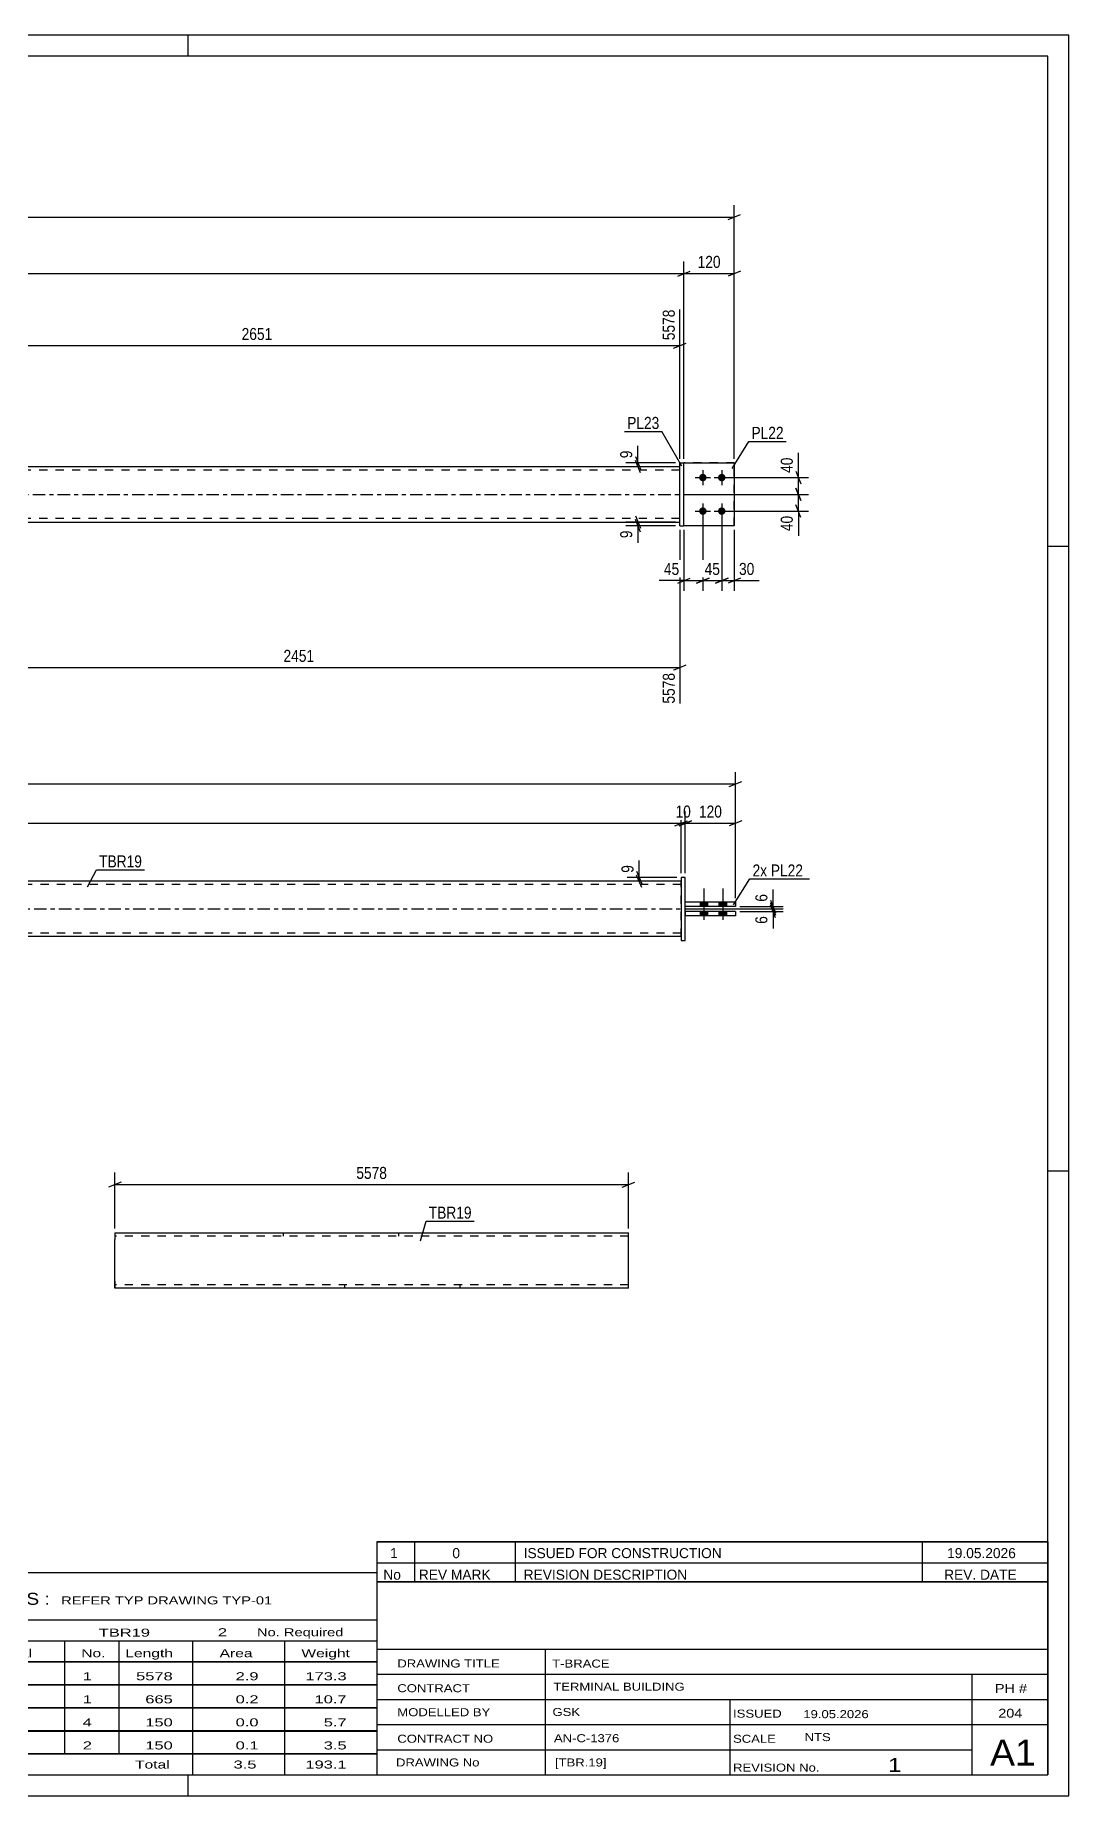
# Model space of a CAD drawing. Header units: millimetres. Extents: x 0 to 594, y 0 to 420.
# Drawn here: x 347.5 to 594, y 0 to 420 of the extents above; entities that cross this region are included whole.
import ezdxf

# ---------------------------------------------------------------- set-up
doc = ezdxf.new("R2010")
doc.units = ezdxf.units.MM
doc.linetypes.add('DXK_LINE_DOT2', pattern=[3.9198, 1.9599, -1.9599])
doc.linetypes.add('DXK_LINE_DOT3', pattern=[5.9187, 2.979, -0.9799, 0.9799, -0.9799])
doc.styles.add('Arial Narrow', font='ARIALN.TTF', dxfattribs={"height": 0.2})

# ---------------------------------------------------------------- blocks, each defined once
blk = doc.blocks.new('Unknown-489684574-1163')
at = {"color": 5, "linetype": 'Continuous'}
for p, q in [((594, 420), (0, 420)), ((384, 415), (384, 420)), ((594, 0), (594, 420)), ((589, 415), (5, 415)), ((589, 5), (589, 415)), ((594, 298), (589, 298)), ((594, 149), (589, 149)), ((5, 5), (589, 5)), ((384, 0), (384, 5)), ((0, 0), (594, 0))]:
    blk.add_line(p, q, dxfattribs=at)
blk = doc.blocks.new('Unknown-489684574-10025')
at = {"color": 7, "linetype": 'Continuous'}
for p, q in [((429, 51.05), (429, 5)), ((429, 51.05), (589, 51.05)), ((589, 51), (589, 5)), ((429, 35), (589, 35)), ((469.14, 35), (469.14, 5)), ((429, 29), (589, 29)), ((571, 5.05), (571, 29.05)), ((429, 23), (589, 23)), ((513.14, 23), (513.14, 5)), ((429, 17), (589, 17)), ((429, 11), (571, 11)), ((429, 5), (589, 5))]:
    blk.add_line(p, q, dxfattribs=at)
at = {"color": 7, "style": 'Arial Narrow'}
for s, height, width, p in [('DRAWING TITLE', 1.9089, 1.425378, (433.88, 30.61)), ('T-BRACE', 1.909, 1.425378, (470.81, 30.59)), ('CONTRACT', 1.909, 1.425378, (433.88, 24.71)), ('TERMINAL BUILDING', 1.9089, 1.425378, (471.06, 25.07)), ('MODELLED BY', 1.9089, 1.425378, (433.88, 18.98)), ('GSK', 1.909, 1.425378, (470.88, 19.04)), ('ISSUED', 1.909, 1.425378, (513.94, 18.64)), ('19.05.2026', 1.909, 1.425378, (530.69, 18.52)), ('CONTRACT NO', 1.9089, 1.425378, (433.88, 12.66)), ('AN-C-1376', 1.909, 1.425378, (471.23, 12.78)), ('SCALE', 1.909, 1.425378, (513.94, 12.65)), ('A1', 6.204, 1.25, (575.24, 7.2)), ('DRAWING No', 1.909, 1.425378, (433.56, 7)), ('[TBR.19]', 1.909, 1.425378, (471.46, 6.99)), ('1', 3.34, 1.5, (550.91, 5.68)), ('REVISION No.', 1.9089, 1.425378, (513.94, 5.77))]:
    blk.add_text(s, height=height, dxfattribs=dict(at, width=width)).set_placement(p)
at = {"color": 7, "linetype": 'Continuous', "style": 'Arial Narrow'}
for s, height, width, p in [('PH #', 2.1, 1.42538, (576.4, 24.55)), ('204', 2.1, 1.42538, (577.19, 18.65)), ('NTS', 1.909, 1.425378, (531, 13.05))]:
    blk.add_text(s, height=height, dxfattribs=dict(at, width=width)).set_placement(p)
blk = doc.blocks.new('Unknown-489684574-10026')
at = {"color": 7, "linetype": 'Continuous'}
for p, q in [((429, 60.55), (589, 60.55)), ((589, 60.55), (429, 60.55)), ((429, 60.55), (429, 55.55)), ((438, 60.55), (438, 55.55)), ((462, 60.55), (462, 55.55)), ((559, 60.55), (559, 55.55)), ((589, 60.55), (589, 55.55)), ((429, 55.55), (589, 55.55)), ((429, 55.55), (429, 51.05)), ((429, 55.55), (589, 55.55)), ((438, 55.55), (438, 51.05)), ((462, 55.55), (462, 51.05)), ((559, 55.55), (559, 51.05)), ((589, 55.55), (589, 51.05)), ((589, 51.05), (429, 51.05))]:
    blk.add_line(p, q, dxfattribs=at)
at = {"color": 7, "linetype": 'Continuous', "style": 'Arial Narrow'}
for s, height, width, p in [('1', 2.39, 1.196471, (432.16, 56.7)), ('0', 2.39, 1.196471, (447, 56.7)), ('ISSUED FOR CONSTRUCTION', 2.3861, 1.196471, (464, 56.7)), ('19.05.2026', 2.386, 1.196471, (565, 56.7)), ('No', 2.386, 1.2, (430.54, 51.55)), ('REV MARK', 2.386, 1.2, (439, 51.55)), ('REVISION DESCRIPTION', 2.3861, 1.2, (464, 51.55)), ('REV. DATE', 2.386, 1.2, (564.28, 51.55))]:
    blk.add_text(s, height=height, dxfattribs=dict(at, width=width)).set_placement(p)
blk = doc.blocks.new('Unknown-489684574-10027')
at = {"color": 7, "linetype": 'Continuous'}
for p, q in [((269, 53.25), (429, 53.25)), ((269, 42), (269, 53.25)), ((429, 53.25), (429, 42)), ((269, 42), (429, 42)), ((269, 42), (269, 37)), ((429, 42), (429, 37)), ((269, 37), (429, 37)), ((269, 37), (269, 32)), ((293, 37), (293, 32)), ((328.5, 37), (328.5, 32)), ((354.5, 37), (354.5, 32)), ((367.5, 37), (367.5, 32)), ((385, 37), (385, 32)), ((407, 37), (407, 32)), ((429, 37), (429, 32)), ((269, 32), (429, 32)), ((269, 31.95), (269, 26.55)), ((269, 31.95), (429, 31.95)), ((293, 32), (293, 26.5)), ((328.5, 32), (328.5, 26.5)), ((354.5, 32), (354.5, 26.5)), ((367.5, 32), (367.5, 26.5)), ((385, 32), (385, 26.5)), ((407, 32), (407, 26.5)), ((429, 31.95), (429, 26.55)), ((269, 26.55), (429, 26.55)), ((269, 26.45), (269, 21.05)), ((269, 26.45), (429, 26.45)), ((293, 26.5), (293, 21)), ((328.5, 26.5), (328.5, 21)), ((354.5, 26.5), (354.5, 21)), ((367.5, 26.5), (367.5, 21)), ((385, 26.5), (385, 21)), ((407, 26.5), (407, 21)), ((429, 26.45), (429, 21.05)), ((269, 21.05), (429, 21.05)), ((293, 21), (293, 15.5)), ((328.5, 21), (328.5, 15.5)), ((354.5, 21), (354.5, 15.5)), ((367.5, 21), (367.5, 15.5)), ((385, 21), (385, 15.5)), ((407, 21), (407, 15.5)), ((269, 20.95), (269, 15.55)), ((269, 20.95), (429, 20.95)), ((429, 20.95), (429, 15.55)), ((269, 15.55), (429, 15.55)), ((269, 15.45), (269, 10.05)), ((269, 15.45), (429, 15.45)), ((293, 15.5), (293, 10)), ((328.5, 15.5), (328.5, 10)), ((354.5, 15.5), (354.5, 10)), ((367.5, 15.5), (367.5, 10)), ((385, 15.5), (385, 10)), ((407, 15.5), (407, 10)), ((429, 15.45), (429, 10.05)), ((269, 10.05), (429, 10.05)), ((269, 10), (429, 10)), ((269, 10), (269, 5)), ((385, 10), (385, 5)), ((407, 10), (407, 5)), ((429, 10), (429, 5)), ((269, 5), (429, 5))]:
    blk.add_line(p, q, dxfattribs=at)
at = {"color": 7, "style": 'Arial Narrow'}
for s, height, width, p in [('GENERAL NOTES & WELD DETAILS :', 2.8633, 1.4, (270.15, 45.56)), ('REFER TYP DRAWING TYP-01', 1.9089, 1.6, (353.7, 45.66)), ("MATERIAL LIST FOR ASSEMBLY MK'D", 1.9089, 1.6, (270.15, 38.06)), ('TBR19', 1.909, 1.794707, (362.68, 37.97)), ('2', 1.91, 1.794707, (391.08, 38.06)), ('No. Required', 1.9089, 1.6, (400.41, 38.06)), ('Mark', 1.909, 1.7, (270.34, 33)), ('Profile', 1.909, 1.7, (303.41, 33)), ('Material', 1.909, 1.7, (333.54, 33.06)), ('No.', 1.909, 1.7, (358.5, 33.06)), ('Length', 1.909, 1.7, (369, 33.06)), ('Area', 1.909, 1.7, (391.5, 33.06)), ('Weight', 1.909, 1.7, (411, 33.06))]:
    blk.add_text(s, height=height, dxfattribs=dict(at, width=width)).set_placement(p)
at = {"color": 7, "linetype": 'Continuous', "style": 'Arial Narrow'}
for s, height, width, p in [('TBR19', 1.909, 1.794707, (270.5, 27.56)), ('SHS132*8', 1.909, 1.794707, (295, 27.56)), ('E350', 1.909, 1.794707, (334.74, 27.56)), ('1', 1.91, 1.794707, (358.86, 27.56)), ('5578', 1.909, 1.794707, (371.58, 27.56)), ('2.9', 1.909, 1.794707, (395.32, 27.56)), ('173.3', 1.909, 1.794707, (411.96, 27.56)), ('PL52', 1.909, 1.794707, (270.5, 22.06)), ('PL12*170', 1.909, 1.794707, (295, 22.06)), ('E350', 1.909, 1.794707, (334.74, 22.06)), ('1', 1.91, 1.794707, (358.86, 22.06)), ('665', 1.909, 1.794707, (373.77, 22.06)), ('0.2', 1.909, 1.794707, (395.32, 22.06)), ('10.7', 1.909, 1.794707, (414.14, 22.06)), ('PL22', 1.909, 1.794707, (270.5, 16.56)), ('PL10*120', 1.909, 1.794707, (295, 16.56)), ('E350', 1.909, 1.794707, (334.74, 16.56)), ('4', 1.91, 1.794707, (358.86, 16.56)), ('150', 1.909, 1.794707, (373.77, 16.56)), ('0.0', 1.909, 1.794707, (395.32, 16.56)), ('5.7', 1.909, 1.794707, (416.33, 16.56)), ('PL23', 1.909, 1.794707, (270.5, 11.06)), ('PL10*150', 1.909, 1.794707, (295, 11.06)), ('E350', 1.909, 1.794707, (334.74, 11.06)), ('2', 1.91, 1.794707, (358.86, 11.06)), ('150', 1.909, 1.794707, (373.77, 11.06)), ('0.1', 1.909, 1.794707, (395.32, 11.06)), ('3.5', 1.909, 1.794707, (416.33, 11.06)), ('Total', 1.909, 1.7, (371.33, 6.5)), ('3.5', 1.909, 1.794707, (394.83, 6.5)), ('193.1', 1.909, 1.794707, (411.96, 6.5))]:
    blk.add_text(s, height=height, dxfattribs=dict(at, width=width)).set_placement(p)
blk = doc.blocks.new('Part-489684574-5057 - 1883')
at = {"color": 2, "linetype": 'Continuous'}
for p, q in [((514.55, 210.96), (502.55, 210.96)), ((502.55, 210.96), (502.55, 209.96)), ((514.55, 210.96), (514.55, 209.96)), ((514.55, 209.96), (502.55, 209.96))]:
    blk.add_line(p, q, dxfattribs=at)
blk = doc.blocks.new('Part-489684574-5058 - 1883')
at = {"color": 2, "linetype": 'Continuous'}
for p, q in [((514.55, 213.16), (502.55, 213.16)), ((502.55, 212.16), (502.55, 213.16)), ((514.55, 212.16), (502.55, 212.16)), ((514.55, 213.16), (514.55, 212.16))]:
    blk.add_line(p, q, dxfattribs=at)
blk = doc.blocks.new('Part-489684574-5059 - 1883')
at = {"color": 2, "linetype": 'Continuous'}
for p, q in [((501.55, 219.06), (501.55, 204.06)), ((502.55, 219.06), (501.55, 219.06)), ((502.55, 204.06), (502.55, 219.06)), ((501.55, 204.06), (502.55, 204.06))]:
    blk.add_line(p, q, dxfattribs=at)
blk = doc.blocks.new('Part-489684574-5064 - 1883')
at = {"linetype": 'Continuous'}
blk.add_hatch(color=2, dxfattribs=at).paths.add_polyline_path([(117.5, 204.96), (116.7, 206.36), (118.3, 206.36)])
at = {"color": 2, "linetype": 'Continuous'}
for p, q in [((175.5, 218.16), (87.5, 218.16)), ((413.45, 218.16), (175.6, 218.16)), ((501.55, 218.16), (413.55, 218.16)), ((288.12, 212.26), (315.66, 212.26)), ((288.12, 212.26), (288.12, 210.86)), ((315.66, 210.86), (288.12, 210.86)), ((300.93, 212.26), (300.93, 212.16)), ((300.93, 210.86), (300.93, 210.96)), ((315.66, 212.26), (315.66, 212.16)), ((315.66, 210.86), (315.66, 210.96)), ((117.5, 204.96), (116.7, 206.36)), ((116.7, 206.36), (118.3, 206.36)), ((118.3, 206.36), (117.5, 204.96)), ((175.5, 204.96), (87.5, 204.96)), ((413.45, 204.96), (175.6, 204.96)), ((501.55, 204.96), (413.55, 204.96))]:
    blk.add_line(p, q, dxfattribs=at)
at = {"color": 7, "linetype": 'DXK_LINE_DOT2'}
for p, q in [((87.5, 218.16), (87.5, 204.96)), ((175.5, 217.36), (87.5, 217.36)), ((413.45, 217.36), (175.6, 217.36)), ((501.55, 217.36), (413.55, 217.36)), ((501.55, 204.96), (501.55, 218.16)), ((273.39, 210.86), (273.39, 212.26)), ((288.12, 212.26), (273.39, 212.26)), ((288.12, 210.86), (273.39, 210.86)), ((300.93, 212.26), (300.93, 212.26)), ((300.93, 210.96), (300.93, 212.16)), ((315.66, 212.16), (315.66, 210.96)), ((175.5, 205.76), (87.5, 205.76)), ((413.45, 205.76), (175.6, 205.76)), ((501.55, 205.76), (413.55, 205.76))]:
    blk.add_line(p, q, dxfattribs=at)
at = {"color": 7, "linetype": 'DXK_LINE_DOT3'}
for p, q in [((77.5, 211.56), (175.5, 211.56)), ((175.6, 211.56), (413.45, 211.56)), ((413.55, 211.56), (511.55, 211.56))]:
    blk.add_line(p, q, dxfattribs=at)
at = {"color": 2, "linetype": 'Continuous'}
blk.add_circle((117.5, 205.86), 1, dxfattribs=at)
blk = doc.blocks.new('Bolt-489684574-5065 - 1883')
at = {"linetype": 'Continuous'}
for points in [[(507.95, 213.16), (506.15, 213.16), (506.15, 212.16), (507.95, 212.16)], [(507.95, 213.16), (506.15, 213.16), (506.15, 212.16), (507.95, 212.16)], [(507.95, 210.96), (506.15, 210.96), (506.15, 209.96), (507.95, 209.96)], [(507.95, 210.96), (506.15, 210.96), (506.15, 209.96), (507.95, 209.96)], [(512.45, 213.16), (510.65, 213.16), (510.65, 212.16), (512.45, 212.16)], [(512.45, 213.16), (510.65, 213.16), (510.65, 212.16), (512.45, 212.16)], [(512.45, 210.96), (510.65, 210.96), (510.65, 209.96), (512.45, 209.96)], [(512.45, 210.96), (510.65, 210.96), (510.65, 209.96), (512.45, 209.96)]]:
    blk.add_hatch(color=1, dxfattribs=at).paths.add_polyline_path(points)
at = {"color": 1, "linetype": 'Continuous'}
for p, q in [((507.05, 208.96), (507.05, 216.46)), ((507.05, 208.96), (507.05, 216.46)), ((511.55, 208.96), (511.55, 216.46)), ((511.55, 208.96), (511.55, 216.46)), ((506.15, 212.16), (506.15, 213.16)), ((506.15, 212.16), (506.15, 213.16)), ((506.15, 209.96), (506.15, 210.96)), ((506.15, 209.96), (506.15, 210.96)), ((507.95, 212.16), (507.95, 213.16)), ((507.95, 212.16), (507.95, 213.16)), ((507.95, 209.96), (507.95, 210.96)), ((507.95, 209.96), (507.95, 210.96)), ((510.65, 212.16), (510.65, 213.16)), ((510.65, 212.16), (510.65, 213.16)), ((510.65, 209.96), (510.65, 210.96)), ((510.65, 209.96), (510.65, 210.96)), ((512.45, 212.16), (512.45, 213.16)), ((512.45, 212.16), (512.45, 213.16)), ((512.45, 209.96), (512.45, 210.96)), ((512.45, 209.96), (512.45, 210.96))]:
    blk.add_line(p, q, dxfattribs=at)
blk = doc.blocks.new('Part-489684574-5077 - 2114')
at = {"color": 7, "linetype": 'DXK_LINE_DOT2'}
for p, q in [((514.24, 317.97), (502.24, 317.97)), ((502.24, 302.97), (502.24, 317.97)), ((514.24, 302.97), (514.24, 317.97)), ((514.24, 302.97), (502.24, 302.97))]:
    blk.add_line(p, q, dxfattribs=at)
blk = doc.blocks.new('Part-489684574-5078 - 2114')
at = {"color": 2, "linetype": 'Continuous'}
for p, q in [((502.24, 317.97), (514.24, 317.97)), ((514.24, 317.97), (514.24, 302.97)), ((514.24, 302.97), (502.24, 302.97))]:
    blk.add_line(p, q, dxfattribs=at)
at = {"color": 7, "linetype": 'DXK_LINE_DOT2'}
blk.add_line((502.24, 302.97), (502.24, 317.97), dxfattribs=at)
blk = doc.blocks.new('Part-489684574-5079 - 2114')
at = {"color": 2, "linetype": 'Continuous'}
for p, q in [((501.24, 302.97), (501.24, 317.97)), ((501.24, 317.97), (502.24, 317.97)), ((502.24, 302.97), (502.24, 317.97)), ((501.24, 302.97), (502.24, 302.97))]:
    blk.add_line(p, q, dxfattribs=at)
blk = doc.blocks.new('Part-489684574-5084 - 2114')
at = {"linetype": 'Continuous'}
blk.add_hatch(color=2, dxfattribs=at).paths.add_polyline_path([(117.19, 310.47), (116.39, 311.87), (117.99, 311.87)])
at = {"color": 2, "linetype": 'Continuous'}
for p, q in [((175.19, 317.07), (87.19, 317.07)), ((413.14, 317.07), (175.29, 317.07)), ((501.24, 317.07), (413.24, 317.07)), ((117.19, 310.47), (116.39, 311.87)), ((116.39, 311.87), (117.99, 311.87)), ((117.99, 311.87), (117.19, 310.47)), ((87.19, 303.87), (175.19, 303.87)), ((175.29, 303.87), (413.14, 303.87)), ((413.24, 303.87), (501.24, 303.87))]:
    blk.add_line(p, q, dxfattribs=at)
at = {"color": 7, "linetype": 'DXK_LINE_DOT2'}
for p, q in [((87.19, 317.07), (87.19, 303.87)), ((175.19, 316.27), (87.19, 316.27)), ((413.14, 316.27), (175.29, 316.27)), ((273.07, 317.07), (273.07, 316.27)), ((300.62, 317.07), (300.62, 316.27)), ((501.24, 316.27), (413.24, 316.27)), ((501.24, 303.87), (501.24, 317.07)), ((175.19, 304.67), (87.19, 304.67)), ((413.14, 304.67), (175.29, 304.67)), ((287.8, 303.87), (287.8, 304.67)), ((315.35, 303.87), (315.35, 304.67)), ((501.24, 304.67), (413.24, 304.67))]:
    blk.add_line(p, q, dxfattribs=at)
at = {"color": 7, "linetype": 'DXK_LINE_DOT3'}
for p, q in [((77.19, 310.47), (175.19, 310.47)), ((175.29, 310.47), (413.14, 310.47)), ((413.24, 310.47), (511.24, 310.47))]:
    blk.add_line(p, q, dxfattribs=at)
at = {"color": 2, "linetype": 'Continuous'}
blk.add_circle((117.19, 311.37), 1, dxfattribs=at)
blk = doc.blocks.new('Bolt-489684574-5085 - 2114')
at = {"linetype": 'Continuous'}
for points in [[(506.74, 315.37, -1), (506.74, 313.57, -1)], [(511.24, 315.37, -1), (511.24, 313.57, -1)], [(506.74, 307.37, -1), (506.74, 305.57, -1)], [(511.24, 307.37, -1), (511.24, 305.57, -1)]]:
    blk.add_hatch(color=1, dxfattribs=at).paths.add_polyline_path(points)
at = {"color": 1, "linetype": 'Continuous'}
for p, q in [((506.74, 316.27), (506.74, 312.67)), ((511.24, 316.27), (511.24, 312.67)), ((504.94, 314.47), (508.54, 314.47)), ((509.44, 314.47), (513.04, 314.47)), ((506.74, 308.27), (506.74, 304.67)), ((511.24, 308.27), (511.24, 304.67)), ((504.94, 306.47), (508.54, 306.47)), ((509.44, 306.47), (513.04, 306.47))]:
    blk.add_line(p, q, dxfattribs=at)
blk = doc.blocks.new('Part-489684574-9229 - 9228')
at = {"color": 2, "linetype": 'Continuous'}
for p, q in [((366.52, 134.33), (366.52, 132.73)), ((366.52, 134.33), (386.52, 134.33)), ((366.52, 122.73), (366.52, 132.73)), ((386.62, 134.33), (468.9, 134.33)), ((469, 134.33), (489, 134.33)), ((489, 121.13), (489, 134.33)), ((366.52, 121.13), (366.52, 122.73)), ((386.52, 121.13), (366.52, 121.13)), ((468.9, 121.13), (386.62, 121.13)), ((489, 121.13), (469, 121.13))]:
    blk.add_line(p, q, dxfattribs=at)
at = {"color": 7, "linetype": 'DXK_LINE_DOT2'}
for p, q in [((366.52, 134.33), (366.52, 132.73)), ((386.52, 133.53), (366.52, 133.53)), ((468.9, 133.53), (386.62, 133.53)), ((406.62, 134.33), (406.62, 133.53)), ((434.17, 134.33), (434.17, 133.53)), ((489, 133.53), (469, 133.53)), ((366.52, 122.73), (366.52, 121.26)), ((386.52, 121.93), (366.52, 121.93)), ((468.9, 121.93), (386.62, 121.93)), ((421.35, 121.13), (421.35, 121.93)), ((448.9, 121.13), (448.9, 121.93)), ((489, 121.93), (469, 121.93))]:
    blk.add_line(p, q, dxfattribs=at)
blk = doc.blocks.new('StraightDimension-489684574-2042 - 1883')
at = {"color": 7, "linetype": 'Continuous'}
for p, q in [((502.55, 211.56), (525.87, 211.56)), ((515.55, 210.96), (525.87, 210.96)), ((522.87, 213.06), (524.07, 210.06)), ((524.07, 209.46), (522.87, 212.46)), ((523.47, 210.96), (523.47, 211.56))]:
    blk.add_line(p, q, dxfattribs=at)
at = {"color": 0}
blk.add_wipeout([(522.72, 210.44), (518.52, 210.44), (518.52, 207.41), (522.72, 207.41)], dxfattribs=at)
at = {"color": 7, "linetype": 'Continuous'}
blk.add_line((523.47, 210.96), (523.47, 206.89), dxfattribs=at)
blk.add_line((523.47, 210.96), (523.47, 206.89), dxfattribs=at)
at = {"color": 3, "style": 'Arial Narrow'}
blk.add_text('6', height=2.86, rotation=90.0002, dxfattribs=at).set_placement((522.12, 208.01))
blk = doc.blocks.new('StraightDimension-489684574-1978 - 1883')
at = {"color": 7, "linetype": 'Continuous'}
for p, q in [((89, 232.61), (86, 231.41)), ((87.5, 220.06), (87.5, 234.86)), ((87.5, 232.01), (501.55, 232.01)), ((500.05, 231.41), (503.05, 232.61)), ((501.55, 220.06), (501.55, 234.86))]:
    blk.add_line(p, q, dxfattribs=at)
at = {"color": 0}
blk.add_wipeout([(298.78, 232.76), (298.78, 236.96), (290.27, 236.96), (290.27, 232.76)], dxfattribs=at)
at = {"color": 3, "style": 'Arial Narrow'}
blk.add_text('5578', height=2.863, dxfattribs=at).set_placement((290.87, 233.36))
blk = doc.blocks.new('StraightDimension-489684574-1986 - 1883')
at = {"color": 7, "linetype": 'Continuous'}
for p, q in [((500.05, 231.41), (503.05, 232.61)), ((504.05, 232.61), (501.05, 231.41)), ((501.55, 220.06), (501.55, 234.86)), ((501.55, 232.01), (502.55, 232.01)), ((502.55, 220.06), (502.55, 234.86))]:
    blk.add_line(p, q, dxfattribs=at)
at = {"color": 0}
blk.add_wipeout([(504.48, 232.76), (504.48, 236.96), (499.62, 236.96), (499.62, 232.76)], dxfattribs=at)
at = {"color": 3, "style": 'Arial Narrow'}
blk.add_text('10', height=2.863, dxfattribs=at).set_placement((500.22, 233.36))
blk = doc.blocks.new('StraightDimension-489684574-1937 - 1883')
at = {"color": 7, "linetype": 'Continuous'}
for p, q in [((74.5, 214.16), (74.5, 244.23)), ((514.55, 214.16), (514.55, 244.23)), ((76, 241.98), (73, 240.78)), ((74.5, 241.38), (514.55, 241.38)), ((513.05, 240.78), (516.05, 241.98))]:
    blk.add_line(p, q, dxfattribs=at)
at = {"color": 0}
blk.add_wipeout([(298.78, 242.13), (298.78, 246.33), (290.27, 246.33), (290.27, 242.13)], dxfattribs=at)
at = {"color": 3, "style": 'Arial Narrow'}
blk.add_text('5838', height=2.863, dxfattribs=at).set_placement((290.87, 242.73))
blk = doc.blocks.new('StraightDimension-489684574-1995 - 1883')
at = {"color": 7, "linetype": 'Continuous'}
for p, q in [((501.05, 231.41), (504.05, 232.61)), ((502.55, 220.06), (502.55, 234.86)), ((502.55, 232.01), (514.55, 232.01)), ((516.05, 232.61), (513.05, 231.41)), ((514.55, 214.16), (514.55, 234.86))]:
    blk.add_line(p, q, dxfattribs=at)
at = {"color": 0}
blk.add_wipeout([(511.89, 232.76), (511.89, 236.96), (505.21, 236.96), (505.21, 232.76)], dxfattribs=at)
at = {"color": 3, "style": 'Arial Narrow'}
blk.add_text('120', height=2.863, dxfattribs=at).set_placement((505.81, 233.36))
blk = doc.blocks.new('StraightDimension-489684574-2006 - 1883')
at = {"color": 7, "linetype": 'Continuous'}
for p, q in [((500.55, 219.06), (488.7, 219.06)), ((490.95, 220.56), (492.15, 217.56)), ((492.15, 216.66), (490.95, 219.66)), ((491.55, 218.16), (491.55, 219.06)), ((500.55, 218.16), (488.7, 218.16))]:
    blk.add_line(p, q, dxfattribs=at)
at = {"color": 0}
blk.add_wipeout([(490.8, 222.62), (486.6, 222.62), (486.6, 219.59), (490.8, 219.59)], dxfattribs=at)
at = {"color": 7, "linetype": 'Continuous'}
blk.add_line((491.55, 219.06), (491.55, 223.14), dxfattribs=at)
blk.add_line((491.55, 219.06), (491.55, 223.14), dxfattribs=at)
at = {"color": 3, "style": 'Arial Narrow'}
blk.add_text('9', height=2.86, rotation=90.0002, dxfattribs=at).set_placement((490.2, 220.19))
blk = doc.blocks.new('StraightDimension-489684574-2055 - 1883')
at = {"color": 7, "linetype": 'Continuous'}
for p, q in [((502.55, 211.56), (525.87, 211.56)), ((515.55, 212.16), (525.87, 212.16)), ((522.87, 213.66), (524.07, 210.66)), ((524.07, 210.06), (522.87, 213.06)), ((523.47, 211.56), (523.47, 212.16))]:
    blk.add_line(p, q, dxfattribs=at)
at = {"color": 0}
blk.add_wipeout([(522.72, 215.72), (518.52, 215.72), (518.52, 212.69), (522.72, 212.69)], dxfattribs=at)
at = {"color": 7, "linetype": 'Continuous'}
blk.add_line((523.47, 212.16), (523.47, 216.24), dxfattribs=at)
blk.add_line((523.47, 212.16), (523.47, 216.24), dxfattribs=at)
at = {"color": 3, "style": 'Arial Narrow'}
blk.add_text('6', height=2.86, rotation=90.0002, dxfattribs=at).set_placement((522.12, 213.29))
blk = doc.blocks.new('StraightDimension-489684574-2468 - 2114')
at = {"color": 7, "linetype": 'Continuous'}
for p, q in [((74.19, 318.97), (74.19, 379.46)), ((514.24, 318.97), (514.24, 379.46)), ((75.69, 377.21), (72.69, 376.01)), ((74.19, 376.61), (514.24, 376.61)), ((512.74, 376.01), (515.74, 377.21))]:
    blk.add_line(p, q, dxfattribs=at)
at = {"color": 0}
blk.add_wipeout([(298.47, 377.36), (298.47, 381.56), (289.96, 381.56), (289.96, 377.36)], dxfattribs=at)
at = {"color": 3, "style": 'Arial Narrow'}
blk.add_text('5838', height=2.863, dxfattribs=at).set_placement((290.56, 377.96))
blk = doc.blocks.new('StraightDimension-489684574-2421 - 2114')
at = {"color": 7, "linetype": 'Continuous'}
for p, q in [((299.57, 318.07), (299.57, 354.56)), ((501.24, 318.97), (501.24, 354.56)), ((301.07, 346.54), (298.07, 345.34)), ((299.57, 345.94), (501.24, 345.94)), ((499.74, 345.34), (502.74, 346.54))]:
    blk.add_line(p, q, dxfattribs=at)
at = {"color": 0, "linetype": 'Continuous'}
blk.add_wipeout([(500.64, 355.16), (496.44, 355.16), (496.44, 346.64), (500.64, 346.64)], dxfattribs=at)
at = {"color": 0}
blk.add_wipeout([(404.66, 346.69), (404.66, 350.89), (396.15, 350.89), (396.15, 346.69)], dxfattribs=at)
at = {"color": 3, "linetype": 'Continuous', "style": 'Arial Narrow'}
blk.add_text('5578', height=2.863, rotation=90.0002, dxfattribs=at).set_placement((500.04, 347.24))
at = {"color": 3, "style": 'Arial Narrow'}
blk.add_text('2651', height=2.863, dxfattribs=at).set_placement((396.75, 347.29))
blk = doc.blocks.new('StraightDimension-489684574-2357 - 2114')
at = {"color": 7, "linetype": 'Continuous'}
for p, q in [((501.24, 301.97), (501.24, 260.55)), ((319.56, 293.36), (319.56, 260.55)), ((321.06, 269.76), (318.06, 268.56)), ((319.56, 269.16), (501.24, 269.16)), ((499.74, 268.56), (502.74, 269.76))]:
    blk.add_line(p, q, dxfattribs=at)
at = {"color": 0}
blk.add_wipeout([(414.65, 269.91), (414.65, 274.11), (406.14, 274.11), (406.14, 269.91)], dxfattribs=at)
at = {"color": 0, "linetype": 'Continuous'}
blk.add_wipeout([(500.64, 268.46), (496.44, 268.46), (496.44, 259.95), (500.64, 259.95)], dxfattribs=at)
at = {"color": 3, "style": 'Arial Narrow'}
blk.add_text('2451', height=2.863, dxfattribs=at).set_placement((406.74, 270.51))
at = {"color": 3, "linetype": 'Continuous', "style": 'Arial Narrow'}
blk.add_text('5578', height=2.863, rotation=90.0002, dxfattribs=at).set_placement((500.04, 260.55))
blk = doc.blocks.new('StraightDimension-489684574-2510 - 2114')
at = {"color": 7, "linetype": 'Continuous'}
for p, q in [((86.19, 318.97), (86.19, 365.99)), ((502.24, 318.97), (502.24, 365.99)), ((87.69, 363.74), (84.69, 362.54)), ((86.19, 363.14), (502.24, 363.14)), ((500.74, 362.54), (503.74, 363.74))]:
    blk.add_line(p, q, dxfattribs=at)
at = {"color": 0}
blk.add_wipeout([(298.47, 363.89), (298.47, 368.09), (289.96, 368.09), (289.96, 363.89)], dxfattribs=at)
at = {"color": 3, "style": 'Arial Narrow'}
blk.add_text('5598', height=2.863, dxfattribs=at).set_placement((290.56, 364.49))
blk = doc.blocks.new('StraightDimension-489684574-2166 - 2114')
at = {"color": 7, "linetype": 'Continuous'}
for p, q in [((490.64, 319.47), (491.84, 316.47)), ((500.24, 317.97), (488.39, 317.97)), ((500.24, 317.07), (488.39, 317.07)), ((491.84, 315.57), (490.64, 318.57)), ((491.24, 317.07), (491.24, 317.97))]:
    blk.add_line(p, q, dxfattribs=at)
at = {"color": 0}
blk.add_wipeout([(490.49, 321.52), (486.29, 321.52), (486.29, 318.49), (490.49, 318.49)], dxfattribs=at)
at = {"color": 7, "linetype": 'Continuous'}
blk.add_line((491.24, 317.97), (491.24, 322.05), dxfattribs=at)
blk.add_line((491.24, 317.97), (491.24, 322.05), dxfattribs=at)
at = {"color": 3, "style": 'Arial Narrow'}
blk.add_text('9', height=2.86, rotation=90.0002, dxfattribs=at).set_placement((489.89, 319.09))
blk = doc.blocks.new('StraightDimension-489684574-2173 - 2114')
at = {"color": 7, "linetype": 'Continuous'}
for p, q in [((500.24, 303.87), (488.39, 303.87)), ((500.24, 302.97), (488.39, 302.97)), ((490.64, 305.37), (491.84, 302.37)), ((491.84, 301.47), (490.64, 304.47)), ((491.24, 302.97), (491.24, 303.87))]:
    blk.add_line(p, q, dxfattribs=at)
at = {"color": 0}
blk.add_wipeout([(490.49, 302.44), (486.29, 302.44), (486.29, 299.42), (490.49, 299.42)], dxfattribs=at)
at = {"color": 7, "linetype": 'Continuous'}
blk.add_line((491.24, 302.97), (491.24, 298.89), dxfattribs=at)
blk.add_line((491.24, 302.97), (491.24, 298.89), dxfattribs=at)
at = {"color": 3, "style": 'Arial Narrow'}
blk.add_text('9', height=2.86, rotation=90.0002, dxfattribs=at).set_placement((489.89, 300.02))
blk = doc.blocks.new('StraightDimension-489684574-2314 - 2114')
at = {"color": 7, "linetype": 'Continuous'}
for p, q in [((528.93, 311.97), (530.13, 308.97)), ((502.24, 310.47), (531.93, 310.47)), ((530.13, 304.97), (528.93, 307.97)), ((529.53, 306.47), (529.53, 310.47)), ((512.24, 306.47), (531.93, 306.47))]:
    blk.add_line(p, q, dxfattribs=at)
at = {"color": 0}
blk.add_wipeout([(528.78, 305.94), (524.58, 305.94), (524.58, 301.09), (528.78, 301.09)], dxfattribs=at)
at = {"color": 7, "linetype": 'Continuous'}
blk.add_line((529.53, 306.47), (529.53, 300.56), dxfattribs=at)
blk.add_line((529.53, 306.47), (529.53, 300.56), dxfattribs=at)
at = {"color": 3, "style": 'Arial Narrow'}
blk.add_text('40', height=2.863, rotation=90.0002, dxfattribs=at).set_placement((528.18, 301.69))
blk = doc.blocks.new('StraightDimension-489684574-2207 - 2114')
at = {"color": 7, "linetype": 'Continuous'}
for p, q in [((506.74, 305.47), (506.74, 287.49)), ((502.24, 301.97), (502.24, 287.49)), ((500.74, 289.29), (503.74, 290.49)), ((502.24, 289.89), (506.74, 289.89)), ((508.24, 290.49), (505.24, 289.29))]:
    blk.add_line(p, q, dxfattribs=at)
at = {"color": 0}
blk.add_wipeout([(501.71, 290.64), (501.71, 294.84), (496.85, 294.84), (496.85, 290.64)], dxfattribs=at)
at = {"color": 7, "linetype": 'Continuous'}
blk.add_line((502.24, 289.89), (496.33, 289.89), dxfattribs=at)
blk.add_line((502.24, 289.89), (496.33, 289.89), dxfattribs=at)
at = {"color": 3, "style": 'Arial Narrow'}
blk.add_text('45', height=2.863, dxfattribs=at).set_placement((497.45, 291.24))
blk = doc.blocks.new('StraightDimension-489684574-2229 - 2114')
at = {"color": 7, "linetype": 'Continuous'}
for p, q in [((506.74, 305.47), (506.74, 287.49)), ((511.24, 305.47), (511.24, 287.49)), ((505.24, 289.29), (508.24, 290.49)), ((506.74, 289.89), (511.24, 289.89)), ((512.74, 290.49), (509.74, 289.29))]:
    blk.add_line(p, q, dxfattribs=at)
at = {"color": 0}
blk.add_wipeout([(511.41, 290.64), (511.41, 294.84), (506.56, 294.84), (506.56, 290.64)], dxfattribs=at)
at = {"color": 3, "style": 'Arial Narrow'}
blk.add_text('45', height=2.863, dxfattribs=at).set_placement((507.16, 291.24))
blk = doc.blocks.new('StraightDimension-489684574-2245 - 2114')
at = {"color": 7, "linetype": 'Continuous'}
for p, q in [((511.24, 305.47), (511.24, 287.49)), ((514.24, 301.97), (514.24, 287.49)), ((509.74, 289.29), (512.74, 290.49)), ((511.24, 289.89), (514.24, 289.89)), ((515.74, 290.49), (512.74, 289.29))]:
    blk.add_line(p, q, dxfattribs=at)
at = {"color": 0}
blk.add_wipeout([(519.62, 290.64), (519.62, 294.84), (514.76, 294.84), (514.76, 290.64)], dxfattribs=at)
at = {"color": 7, "linetype": 'Continuous'}
blk.add_line((514.24, 289.89), (520.14, 289.89), dxfattribs=at)
blk.add_line((514.24, 289.89), (520.14, 289.89), dxfattribs=at)
at = {"color": 3, "style": 'Arial Narrow'}
blk.add_text('30', height=2.863, dxfattribs=at).set_placement((515.36, 291.24))
blk = doc.blocks.new('StraightDimension-489684574-2327 - 2114')
at = {"color": 7, "linetype": 'Continuous'}
for p, q in [((528.93, 315.97), (530.13, 312.97)), ((512.24, 314.47), (531.93, 314.47)), ((530.13, 308.97), (528.93, 311.97)), ((529.53, 310.47), (529.53, 314.47)), ((502.24, 310.47), (531.93, 310.47))]:
    blk.add_line(p, q, dxfattribs=at)
at = {"color": 0}
blk.add_wipeout([(528.78, 319.85), (524.58, 319.85), (524.58, 314.99), (528.78, 314.99)], dxfattribs=at)
at = {"color": 7, "linetype": 'Continuous'}
blk.add_line((529.53, 314.47), (529.53, 320.38), dxfattribs=at)
blk.add_line((529.53, 314.47), (529.53, 320.38), dxfattribs=at)
at = {"color": 3, "style": 'Arial Narrow'}
blk.add_text('40', height=2.863, rotation=90.0002, dxfattribs=at).set_placement((528.18, 315.59))
blk = doc.blocks.new('StraightDimension-489684574-2535 - 2114')
at = {"color": 7, "linetype": 'Continuous'}
for p, q in [((502.24, 318.97), (502.24, 365.99)), ((514.24, 318.97), (514.24, 365.99)), ((500.74, 362.54), (503.74, 363.74)), ((502.24, 363.14), (514.24, 363.14)), ((515.74, 363.74), (512.74, 362.54))]:
    blk.add_line(p, q, dxfattribs=at)
at = {"color": 0}
blk.add_wipeout([(511.58, 363.89), (511.58, 368.09), (504.89, 368.09), (504.89, 363.89)], dxfattribs=at)
at = {"color": 3, "style": 'Arial Narrow'}
blk.add_text('120', height=2.863, dxfattribs=at).set_placement((505.49, 364.49))
blk = doc.blocks.new('StraightDimension-489684574-9258 - 9228')
at = {"color": 7, "linetype": 'Continuous'}
for p, q in [((366.52, 135.33), (366.52, 148.66)), ((489, 135.33), (489, 148.66)), ((368.02, 146.41), (365.02, 145.21)), ((366.52, 145.81), (489, 145.81)), ((487.5, 145.21), (490.5, 146.41))]:
    blk.add_line(p, q, dxfattribs=at)
at = {"color": 0}
blk.add_wipeout([(432.02, 146.56), (432.02, 150.76), (423.5, 150.76), (423.5, 146.56)], dxfattribs=at)
at = {"color": 3, "style": 'Arial Narrow'}
blk.add_text('5578', height=2.863, dxfattribs=at).set_placement((424.1, 147.16))
blk = doc.blocks.new('MarkSet-489684574-6074 - 1883')
at = {"color": 0}
blk.add_wipeout([(522.05, 219.31), (522.05, 222.31), (518.58, 222.31), (518.58, 219.31)], dxfattribs=at)
blk.add_wipeout([(522.05, 219.31), (522.05, 222.31), (518.58, 222.31), (518.58, 219.31)], dxfattribs=at)
at = {"color": 30, "linetype": 'Continuous'}
blk.add_line((514.04, 212.53), (517.98, 218.71), dxfattribs=at)
at = {"color": 0}
blk.add_wipeout([(530.63, 219.31), (530.63, 222.31), (522.95, 222.31), (522.95, 219.31)], dxfattribs=at)
blk.add_wipeout([(530.63, 219.31), (530.63, 222.31), (522.95, 222.31), (522.95, 219.31)], dxfattribs=at)
at = {"color": 30, "linetype": 'Continuous'}
blk.add_line((517.98, 218.71), (532.13, 218.71), dxfattribs=at)
at = {"color": 3, "style": 'Arial Narrow'}
for s, p in [('2x', (518.58, 219.31)), ('PL22', (522.95, 219.31))]:
    blk.add_text(s, height=2.863, dxfattribs=at).set_placement(p)
blk = doc.blocks.new('Mark-489684574-9285 - 1883')
at = {"color": 0}
blk.add_wipeout([(372.98, 221.48), (372.98, 224.48), (362.76, 224.48), (362.76, 221.48)], dxfattribs=at)
blk.add_wipeout([(372.98, 221.48), (372.98, 224.48), (362.76, 224.48), (362.76, 221.48)], dxfattribs=at)
at = {"color": 30, "linetype": 'Continuous'}
for p, q in [((359.98, 216.81), (362.16, 220.88)), ((362.16, 220.88), (373.58, 220.88))]:
    blk.add_line(p, q, dxfattribs=at)
at = {"color": 3, "style": 'Arial Narrow'}
blk.add_text('TBR19', height=2.863, dxfattribs=at).set_placement((362.76, 221.48))
blk = doc.blocks.new('Mark-489684574-9201 - 2114')
at = {"color": 0}
blk.add_wipeout([(526.01, 323.71), (526.01, 326.71), (518.33, 326.71), (518.33, 323.71)], dxfattribs=at)
blk.add_wipeout([(526.01, 323.71), (526.01, 326.71), (518.33, 326.71), (518.33, 323.71)], dxfattribs=at)
at = {"color": 30, "linetype": 'Continuous'}
for p, q in [((513.7, 316.62), (517.73, 323.11)), ((517.73, 323.11), (526.61, 323.11))]:
    blk.add_line(p, q, dxfattribs=at)
at = {"color": 3, "style": 'Arial Narrow'}
blk.add_text('PL22', height=2.863, dxfattribs=at).set_placement((518.33, 323.71))
blk = doc.blocks.new('Mark-489684574-6042 - 2114')
at = {"color": 0}
blk.add_wipeout([(496.37, 326.07), (496.37, 329.07), (488.69, 329.07), (488.69, 326.07)], dxfattribs=at)
blk.add_wipeout([(496.37, 326.07), (496.37, 329.07), (488.69, 329.07), (488.69, 326.07)], dxfattribs=at)
at = {"color": 30, "linetype": 'Continuous'}
for p in [(488.09, 325.47), (501.69, 317.16)]:
    blk.add_line(p, (496.97, 325.47), dxfattribs=at)
at = {"color": 3, "style": 'Arial Narrow'}
blk.add_text('PL23', height=2.863, dxfattribs=at).set_placement((488.69, 326.07))
blk = doc.blocks.new('Mark-489684574-9268 - 9228')
at = {"color": 0}
blk.add_wipeout([(451.59, 137.68), (451.59, 140.68), (441.37, 140.68), (441.37, 137.68)], dxfattribs=at)
blk.add_wipeout([(451.59, 137.68), (451.59, 140.68), (441.37, 140.68), (441.37, 137.68)], dxfattribs=at)
at = {"color": 30, "linetype": 'Continuous'}
for p, q in [((439.4, 132.4), (440.77, 137.08)), ((440.77, 137.08), (452.19, 137.08))]:
    blk.add_line(p, q, dxfattribs=at)
at = {"color": 3, "style": 'Arial Narrow'}
blk.add_text('TBR19', height=2.863, dxfattribs=at).set_placement((441.37, 137.68))

msp = doc.modelspace()

# ---------------------------------------------------------------- block references
for name in ['Unknown-489684574-1163', 'Part-489684574-5084 - 2114', 'Part-489684574-5079 - 2114', 'Part-489684574-5077 - 2114', 'Part-489684574-5078 - 2114', 'Bolt-489684574-5085 - 2114', 'Part-489684574-5059 - 1883', 'Part-489684574-5064 - 1883', 'Bolt-489684574-5065 - 1883', 'Part-489684574-5058 - 1883', 'Part-489684574-5057 - 1883', 'Part-489684574-9229 - 9228', 'Unknown-489684574-10026', 'Unknown-489684574-10027', 'Unknown-489684574-10025']:
    msp.add_blockref(name, (0, 0))

# ---------------------------------------------------------------- next in the draw order: block references
for name in ['StraightDimension-489684574-2468 - 2114', 'StraightDimension-489684574-2357 - 2114', 'StraightDimension-489684574-1978 - 1883', 'StraightDimension-489684574-2042 - 1883', 'StraightDimension-489684574-9258 - 9228']:
    msp.add_blockref(name, (0, 0))

# ---------------------------------------------------------------- next in the draw order: block references
for name in ['StraightDimension-489684574-2421 - 2114', 'StraightDimension-489684574-2173 - 2114', 'StraightDimension-489684574-1986 - 1883', 'Mark-489684574-9268 - 9228']:
    msp.add_blockref(name, (0, 0))

# ---------------------------------------------------------------- next in the draw order: block references
for name in ['StraightDimension-489684574-2510 - 2114', 'StraightDimension-489684574-2314 - 2114', 'StraightDimension-489684574-1937 - 1883']:
    msp.add_blockref(name, (0, 0))

# ---------------------------------------------------------------- next in the draw order: block references
for name in ['StraightDimension-489684574-2166 - 2114', 'StraightDimension-489684574-2207 - 2114', 'StraightDimension-489684574-1995 - 1883', 'Mark-489684574-9285 - 1883']:
    msp.add_blockref(name, (0, 0))

# ---------------------------------------------------------------- next in the draw order: block references
for name in ['StraightDimension-489684574-2327 - 2114', 'StraightDimension-489684574-2229 - 2114', 'StraightDimension-489684574-2006 - 1883']:
    msp.add_blockref(name, (0, 0))

# ---------------------------------------------------------------- next in the draw order: block references
for name in ['StraightDimension-489684574-2535 - 2114', 'StraightDimension-489684574-2245 - 2114', 'StraightDimension-489684574-2055 - 1883']:
    msp.add_blockref(name, (0, 0))

# ---------------------------------------------------------------- next in the draw order: block references
for name in ['Mark-489684574-6042 - 2114', 'Mark-489684574-9201 - 2114', 'MarkSet-489684574-6074 - 1883']:
    msp.add_blockref(name, (0, 0))

doc.saveas('drawing.dxf')
